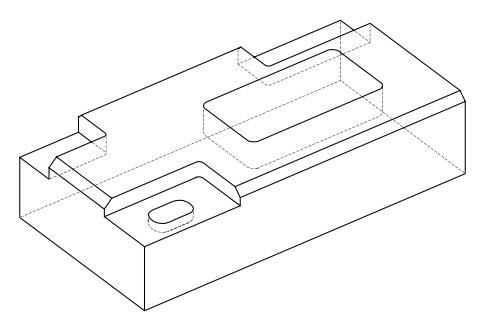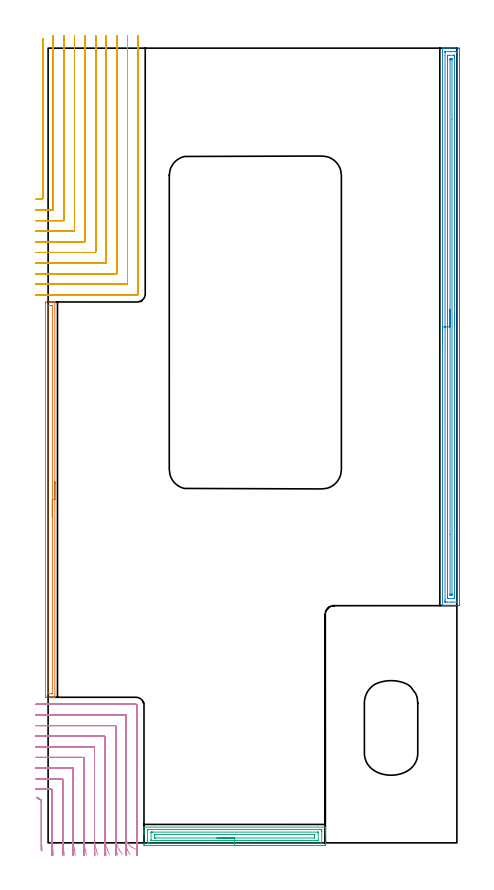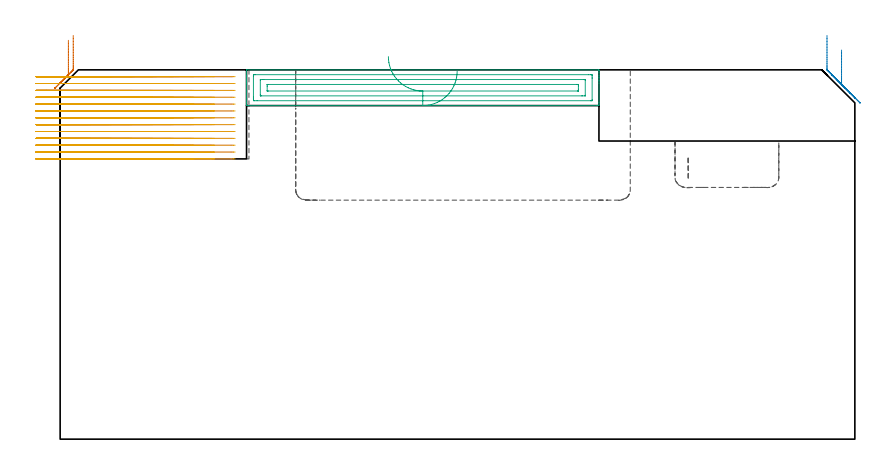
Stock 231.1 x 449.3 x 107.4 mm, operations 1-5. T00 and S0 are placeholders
(PLAN: 8 operations, 2 tool changes, 159.6 min)
(1 AREA_MILL | FG_CHAMFER_SURFACE | UGT0205_001 | 3.76 min | 3238 mm3)
(2 AREA_MILL_1 | FG_CHAMFER_SURFACE_1 | UGT0205_001 | 10.29 min | 14787 mm3)
(3 AREA_MILL_2 | FG_CHAMFER_SURFACE_2 | UGT0205_001 | 3.52 min | 6194 mm3)
(4 MILL_CORNER_NOTCH_RECTANGULAR | CORNER_NOTCH_RECTANGULAR | NXT0201_009 | Follow Part, ap 2, ae 75% | 25.92 min | 115049 mm3)
(5 MILL_CORNER_NOTCH_RECTANGULAR_1 | CORNER_NOTCH_RECTANGULAR_1 | NXT0201_009 | Follow Part, ap 2, ae 75% | 42.81 min | 203906 mm3)
(6 MILL_CORNER_NOTCH_RECTANGULAR_2 | CORNER_NOTCH_RECTANGULAR_2 | NXT0201_009 | Follow Part, ap 2, ae 75% | 44.56 min | 205845 mm3)
(7 MILL_RECTANGULAR_POCKET | POCKET_RECTANGULAR_STRAIGHT | UGT0201_095 | Follow Part, ap 5, ae 75% | 27.89 min | 688810 mm3)
(8 MILL_RECTANGULAR_POCKET_1 | POCKET_RECTANGULAR_STRAIGHT_1 | UGT0201_095 | Follow Part, ap 5, ae 75% | 0.87 min | 19447 mm3)
(TOOL UGT0205_001 | Chamfer Mill 20 x 3 x 45 deg. | D20 FL50 Z2)
(TOOL NXT0201_009 | ENDMILL 8mm [2P460-0800-NA 1630] | D8 FL26 Z6)
(TOOL UGT0201_095 | End mill 20 mm | D20 R3 FL38 Z4)
(OP 1 AREA_MILL)
G17 G21 G94 G90
T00 M6
G54
G17 G0 G90 X3.8 Y204.05 S1061 M3
G43 Z117.4 H0
G94 G1 Y204.012 Z116.528 F250.
Y203.898 Z115.663
Y203.709 Z114.812
Y203.447 Z113.98
Y203.113 Z113.174
Y202.71 Z112.4
Y202.242 Z111.664
Y201.71 Z110.972
Y201.121 Z110.329
Y200.478 Z109.739
Y199.786 Z109.208
Y199.05 Z108.74
Y198.276 Z108.337
Y197.47 Z108.003
Y196.638 Z107.741
Y195.787 Z107.552
Y194.922 Z107.438
Y194.05 Z107.4
Y82.463
X3.798 Y82.307 Z107.389
Y82.305 Z107.388
X3.474 Y82.3 Z107.074
X3.114 Z106.713
X2.472 Z106.067
X1.27 Z104.866
X0.709 Z104.303
X-1.053 Y82.301 Z102.543
X-1.284 Y82.304 Z102.312
X-1.491 Y82.31 Z102.105
X-1.495 Y82.461 Z102.103
X-1.499 Y82.909 Z102.101
X-1.5 Y83.362 Z102.1
Y304.751
X-1.499 Y305.191 Z102.101
X-1.495 Y305.639 Z102.102
X-1.491 Y305.79 Z102.105
X-1.053 Y305.8 Z102.543
X0.709 Z104.303
X1.27 Z104.866
X1.591 Z105.187
X2.151 Z105.747
X2.472 Z106.067
X3.114 Z106.713
X3.474 Z107.074
X3.798 Y305.795 Z107.388
Y305.793 Z107.389
X3.8 Y305.637 Z107.4
Y194.05
X2.386 Z105.986
X2.385 Y84.392 Z105.985
X2.384 Y84.342 Z105.984
X2.382 Y84.318 Z105.982
X2.38 Y84.313 Z105.98
X2.368 Y84.31 Z105.968
X1.978 Y84.302 Z105.578
X0.709 Y84.301 Z104.309
X0.214 Y84.303 Z103.814
X0.011 Y84.31 Z103.611
X-0.079 Y84.331 Z103.521
X-0.084 Y84.606 Z103.516
X-0.085 Y84.694 Z103.515
Y303.708
X-0.084 Y303.758 Z103.516
X-0.082 Y303.782 Z103.518
X-0.08 Y303.787 Z103.52
X-0.068 Y303.79 Z103.532
X0.322 Y303.798 Z103.922
X1.591 Y303.799 Z105.191
X2.086 Y303.797 Z105.686
X2.289 Y303.79 Z105.889
X2.379 Y303.769 Z105.979
X2.384 Y303.494 Z105.984
X2.385 Y303.406 Z105.985
X2.386 Y194.05 Z105.986
Y193.178 Z106.024
Y192.314 Z106.138
Y191.462 Z106.326
Y190.63 Z106.589
Y189.824 Z106.923
Y189.05 Z107.325
Y188.314 Z107.794
Y187.622 Z108.325
Y186.979 Z108.915
Y186.39 Z109.558
Y185.859 Z110.25
Y185.39 Z110.986
Y184.987 Z111.759
Y184.653 Z112.565
Y184.391 Z113.397
Y184.202 Z114.249
Y184.088 Z115.114
Y184.05 Z115.986
G0 Z117.4
M5
M2
(OP 2 AREA_MILL_1)
G17 G21 G94 G90
T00 M6
G54
G17 G0 G90 X223. Y281.7 S1061 M3
G43 Z117.4 H0
G94 G1 Y281.738 Z116.528 F250.
Y281.852 Z115.663
Y282.041 Z114.812
Y282.303 Z113.98
Y282.637 Z113.174
Y283.04 Z112.4
Y283.509 Z111.664
Y284.04 Z110.972
Y284.629 Z110.329
Y285.272 Z109.739
Y285.964 Z109.208
Y286.7 Z108.74
Y287.474 Z108.337
Y288.28 Z108.003
Y289.112 Z107.741
Y289.964 Z107.552
Y290.828 Z107.438
Y291.7 Z107.4
Y449.115
X223.002 Y449.29 Z107.389
X223.167 Y449.298 Z107.225
X223.339 Y449.3 Z107.061
X223.558 Z106.842
X224.287 Z106.108
X225.529 Z104.868
X226.922 Z103.474
X232.192 Z98.206
X232.451 Y449.298 Z97.947
X232.592 Y449.29 Z97.806
X232.599 Y449.147 Z97.799
X232.6 Y438.872 Z97.8
X232.599 Y134.733 Z97.801
X232.597 Y134.321 Z97.802
X232.592 Y134.11 Z97.805
X232.192 Y134.1 Z98.206
X226.043 Z104.351
X224.651 Z105.745
X224.287 Z106.108
X223.339 Z107.061
X223.167 Y134.102 Z107.225
X223.002 Y134.11 Z107.389
X223. Y134.286 Z107.4
Y291.7
X224.414 Z105.986
X224.415 Y446.878 Z105.985
X224.419 Y447.26 Z105.981
X224.421 Y447.279 Z105.979
X224.431 Y447.29 Z105.969
X224.503 Y447.295 Z105.897
X224.613 Y447.299 Z105.787
X227.593 Y447.3 Z102.807
X230.021 Z100.379
X230.9 Z99.5
X231.106 Y447.298 Z99.294
X231.142 Y447.295 Z99.258
X231.176 Y447.291 Z99.224
X231.179 Y447.244 Z99.221
X231.184 Y447.01 Z99.216
X231.185 Y446.878 Z99.215
X231.186 Y446.114 Z99.214
X231.185 Y136.522 Z99.215
X231.181 Y136.14 Z99.219
X231.179 Y136.121 Z99.221
X231.169 Y136.11 Z99.231
X231.097 Y136.105 Z99.303
X230.987 Y136.101 Z99.413
X230.849 Y136.1 Z99.551
X228.214 Z102.186
X225.579 Z104.821
X224.7 Z105.7
X224.494 Y136.102 Z105.906
X224.458 Y136.105 Z105.942
X224.424 Y136.109 Z105.976
X224.421 Y136.156 Z105.979
X224.416 Y136.39 Z105.984
X224.415 Y136.522 Z105.985
X224.414 Y137.286 Z105.986
Y291.7
X225.828 Z104.572
X225.829 Y444.195 Z104.571
X225.83 Y444.413 Z104.57
X225.836 Y445.09 Z104.564
X225.844 Y445.293 Z104.556
X226.922 Y445.3 Z103.478
X229.351 Y445.299 Z101.049
X229.557 Y445.295 Z100.843
X229.757 Y445.29 Z100.643
X229.764 Y445.09 Z100.636
X229.768 Y444.874 Z100.632
X229.771 Y444.195 Z100.629
Y443.977
Y139.205
X229.77 Y138.987 Z100.63
X229.764 Y138.31 Z100.636
X229.756 Y138.107 Z100.644
X228.678 Y138.1 Z101.722
X226.249 Y138.101 Z104.151
X226.043 Y138.105 Z104.357
X225.843 Y138.11 Z104.557
X225.835 Y138.31 Z104.565
X225.832 Y138.526 Z104.568
X225.829 Y139.205 Z104.571
X225.828 Y139.423 Z104.572
Y291.7
X227.243 Z103.157
Y442.406
X227.246 Y442.97 Z103.154
X227.25 Y443.162 Z103.15
X227.258 Y443.29 Z103.142
X227.361 Y443.293 Z103.039
X227.8 Y443.3 Z102.6
X228.239 Y443.293 Z102.161
X228.342 Y443.29 Z102.058
X228.35 Y443.224 Z102.05
X228.352 Y443.148 Z102.048
X228.356 Y442.734 Z102.044
X228.357 Y409.165 Z102.043
Y140.994
X228.354 Y140.43 Z102.046
X228.35 Y140.237 Z102.05
X228.342 Y140.11 Z102.058
X228.239 Y140.107 Z102.161
X227.8 Y140.1 Z102.6
X227.361 Y140.107 Z103.039
X227.258 Y140.11 Z103.142
X227.25 Y140.176 Z103.15
X227.248 Y140.252 Z103.152
X227.244 Y140.666 Z103.156
X227.243 Y174.404 Z103.157
Y291.7
Y292.572 Z103.195
Y293.437 Z103.309
Y294.288 Z103.498
Y295.12 Z103.76
Y295.926 Z104.094
Y296.7 Z104.497
Y297.436 Z104.966
Y298.128 Z105.497
Y298.771 Z106.086
Y299.36 Z106.729
Y299.892 Z107.422
Y300.36 Z108.157
Y300.763 Z108.931
Y301.097 Z109.737
Y301.359 Z110.569
Y301.548 Z111.421
Y301.662 Z112.286
Y301.7 Z113.157
G0 Z117.4
M5
M2
(OP 3 AREA_MILL_2)
G17 G21 G94 G90
T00 M6
G54
G17 G0 G90 X115.45 Y-1.5 S1061 M3
G43 Z117.4 H0
Z107.
G94 G1 X115.412 Z106.128 F250.
X115.298 Z105.263
X115.109 Z104.412
X114.847 Z103.58
X114.513 Z102.774
X114.11 Z102.
X113.642 Z101.264
X113.11 Z100.572
X112.521 Z99.929
X111.878 Z99.34
X111.186 Z98.808
X110.45 Z98.34
X109.676 Z97.937
X108.87 Z97.603
X108.038 Z97.341
X107.186 Z97.152
X106.322 Z97.038
X105.45 Z97.
X54.761
X54.38 Y-1.496 Z97.002
X54.21 Y-1.491 Z97.005
X54.205 Y-1.12 Z97.377
X54.2 Y-0.567 Z97.929
Y5.015 Z103.508
Y5.661 Z104.159
Y5.891 Z104.388
Y6.538 Z105.035
Y6.767 Z105.263
Y7.226 Z105.725
Y8.701 Z107.2
X54.202 Y8.802 Z107.295
X54.21 Y8.897 Z107.389
X54.316 Y8.9 Z107.4
X156.584
X156.69 Y8.897 Z107.389
X156.698 Y8.802 Z107.295
X156.7 Y8.701 Z107.199
Y8.061 Z106.56
Y7.226 Z105.725
Y6.767 Z105.263
Y6.538 Z105.035
Y5.891 Z104.388
Y5.661 Z104.159
Y5.015 Z103.508
Y-0.567 Z97.929
X156.695 Y-1.12 Z97.377
X156.69 Y-1.492 Z97.005
X156.521 Y-1.496 Z97.002
X156.139 Y-1.5 Z97.
X105.45
Y-0.086 Z98.414
X57.269
X56.54 Y-0.084 Z98.416
X56.376 Y-0.083 Z98.417
X56.228 Y-0.079 Z98.421
X56.21 Y-0.031 Z98.469
X56.204 Y0.087 Z98.587
X56.201 Y0.633 Z99.133
X56.2 Y0.967 Z99.467
X56.201 Y7.101 Z105.601
X56.208 Y7.436 Z105.936
X56.21 Y7.476 Z105.976
X56.223 Y7.479 Z105.979
X56.267 Y7.482 Z105.982
X56.357 Y7.485 Z105.985
X56.54 Y7.486 Z105.986
X56.7
X153.631
X154.36 Y7.484 Z105.984
X154.524 Y7.483 Z105.983
X154.672 Y7.479 Z105.979
X154.69 Y7.431 Z105.931
X154.696 Y7.313 Z105.813
X154.699 Y6.767 Z105.267
X154.7 Y6.433 Z104.933
X154.699 Y0.299 Z98.799
X154.692 Y-0.036 Z98.464
X154.69 Y-0.076 Z98.424
X154.677 Y-0.079 Z98.421
X154.633 Y-0.082 Z98.418
X154.543 Y-0.085 Z98.415
X154.36 Y-0.086 Z98.414
X154.2
X105.45
Y1.328 Z99.828
X58.501 Y1.329 Z99.829
X58.318 Y1.331 Z99.831
X58.258 Y1.332 Z99.832
X58.217 Y1.335 Z99.835
X58.21 Y1.393 Z99.893
X58.204 Y1.509 Z100.009
X58.201 Y1.625 Z100.125
Y5.891 Z104.391
X58.202 Y6.005 Z104.505
X58.208 Y6.045 Z104.545
X58.213 Y6.065 Z104.565
X58.228 Y6.066 Z104.566
X58.318 Y6.069 Z104.569
X59.024 Y6.071 Z104.571
X59.207
X152.399
X152.582 Y6.069 Z104.569
X152.642 Y6.068 Z104.568
X152.683 Y6.065 Z104.565
X152.69 Y6.007 Z104.507
X152.696 Y5.891 Z104.391
X152.699 Y5.775 Z104.275
Y1.509 Z100.009
X152.698 Y1.395 Z99.895
X152.692 Y1.355 Z99.855
X152.687 Y1.335 Z99.835
X152.672 Y1.333 Z99.833
X152.582 Y1.331 Z99.831
X151.876 Y1.329 Z99.829
X151.693 Y1.328 Z99.828
X105.45
Y2.743 Z101.243
X60.623
X60.296 Y2.745 Z101.245
X60.223 Y2.747 Z101.247
X60.213 Y2.749 Z101.249
X60.21 Y2.757 Z101.257
X60.204 Y2.792 Z101.292
X60.202 Y2.866 Z101.366
X60.2 Y4.138 Z102.638
X60.201 Y4.525 Z103.025
X60.203 Y4.622 Z103.122
X60.207 Y4.645 Z103.145
X60.211 Y4.65 Z103.15
X60.221 Y4.653 Z103.153
X60.284 Y4.656 Z103.156
X60.46 Y4.657 Z103.157
X150.277
X150.604 Y4.655 Z103.155
X150.677 Y4.653 Z103.153
X150.686 Y4.651 Z103.151
X150.69 Y4.643 Z103.143
X150.696 Y4.608 Z103.108
X150.698 Y4.534 Z103.034
X150.7 Y4.24 Z102.74
Y3.262 Z101.762
X150.699 Y2.875 Z101.375
X150.697 Y2.778 Z101.278
X150.693 Y2.755 Z101.255
X150.689 Y2.75 Z101.25
X150.679 Y2.747 Z101.247
X150.616 Y2.744 Z101.244
X150.44 Y2.743 Z101.243
X105.45
X104.578 Z101.281
X103.714 Z101.395
X102.862 Z101.583
X102.03 Z101.846
X101.224 Z102.18
X100.45 Z102.582
X99.714 Z103.051
X99.022 Z103.582
X98.379 Z104.172
X97.79 Z104.815
X97.258 Z105.507
X96.79 Z106.243
X96.387 Z107.016
X96.053 Z107.822
X95.791 Z108.654
X95.602 Z109.506
X95.488 Z110.371
X95.45 Z111.243
G0 Z117.4
M5
M2
(OP 4 MILL_CORNER_NOTCH_RECTANGULAR)
G17 G21 G94 G90
T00 M6
G54
G17 G0 G90 X-3.36 Y-4.71 S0 M3
G43 Z117.4 H1
Z105.408
G94 G1 X-3.611 Y-1.72 F250.
G2 X-3.8 Y2.792 R54. F500.
G1 Y23.905
G3 X-4. Y24.247 R0.4
G1 X-6.598 Y25.747 F250.
G0 Z117.4
X3.107 Y-6.97
Z105.408
G1 X2.683 Y-4.
G2 X2.2 Y2.792 R48. F500.
G1 Y29.904
G3 X1.804 Y30.3 R0.4
G1 X-3.952
X-4.
X-7. Y30.303 F250.
G0 Z117.4
X9.238 Y-6.961
Z105.408
G1 X8.753 Y-4.
G2 X8.2 Y2.792 R42. F500.
G1 Y35.904
G3 X7.804 Y36.3 R0.4
G1 X-3.952
X-4.
X-7. Y36.303 F250.
G0 Z117.4
X15.412 Y-6.946
Z105.408
G1 X14.846 Y-4.
G2 X14.2 Y2.792 R36. F500.
G1 Y41.904
G3 X13.804 Y42.3 R0.4
G1 X-3.952
X-4.
X-7. Y42.304 F250.
G0 Z117.4
X21.658 Y-6.922
Z105.408
G1 X20.979 Y-4.
G2 X20.2 Y2.792 R30. F500.
G1 Y47.904
G3 X19.804 Y48.3 R0.4
G1 X-3.952
X-4.
X-7. Y48.305 F250.
G0 Z117.4
X28.03 Y-6.877
Z105.408
G1 X27.181 Y-4.
G2 X26.2 Y2.792 R24. F500.
G1 Y53.903
G3 X25.803 Y54.3 R0.4
G1 X-3.952
X-4.
X-7. Y54.306 F250.
G0 Z117.4
X34.662 Y-6.778
Z105.408
G1 X33.531 Y-4.
G2 X32.2 Y2.792 R18. F500.
G1 Y59.903
G3 X31.803 Y60.3 R0.4
G1 X-3.952
X-4.
X-7. Y60.308 F250.
G0 Z117.4
X42.005 Y-6.473
Z105.408
G1 X40.307 Y-4.
G2 X38.2 Y2.792 R12. F500.
G1 Y65.903
G3 X37.803 Y66.3 R0.4
G1 X-3.952
X-4.
X-7. Y66.312 F250.
G0 Z117.4
X50.135 Y-3.916
Z105.408
G1 X47.465 Y-2.549
G2 X44.2 Y2.792 R6. F500.
G1 Y71.903
G3 X43.803 Y72.3 R0.4
G1 X-3.952
X-4.
X-7. Y72.324 F250.
G0 Z117.4
X50.2 Y-0.208
Z105.408
G1 Y2.792
Y77.8 F500.
G3 X49.7 Y78.3 R0.5
G1 X-3.952
X-6.952 F250.
G0 Z117.4
X-3.8 Y-4.249
Z103.415
G1 Y-1.249
Y23.905 F500.
G3 X-4. Y24.247 R0.4
G1 X-6.598 Y25.747 F250.
G0 Z117.4
X2.449 Y-6.995
Z103.415
G1 X2.278 Y-4.
G2 X2.2 Y-1.264 R48. F500.
G1 Y29.904
G3 X1.804 Y30.3 R0.4
G1 X-4.
X-7. F250.
G0 Z117.4
X8.485 Y-6.994
Z103.415
G1 X8.289 Y-4.
G2 X8.2 Y-1.264 R42. F500.
G1 Y35.904
G3 X7.804 Y36.3 R0.4
G1 X-4.
X-7. F250.
G0 Z117.4
X14.532 Y-6.991
Z103.415
G1 X14.304 Y-4.
G2 X14.2 Y-1.264 R36. F500.
G1 Y41.904
G3 X13.804 Y42.3 R0.4
G1 X-4.
X-7. F250.
G0 Z117.4
X20.599 Y-6.988
Z103.415
G1 X20.325 Y-4.
G2 X20.2 Y-1.264 R30. F500.
G1 Y47.904
G3 X19.804 Y48.3 R0.4
G1 X-4.
X-7. F250.
G0 Z117.4
X26.698 Y-6.98
Z103.415
G1 X26.356 Y-4.
G2 X26.2 Y-1.264 R24. F500.
G1 Y53.903
G3 X25.803 Y54.3 R0.4
G1 X-4.
X-7. F250.
G0 Z117.4
X32.865 Y-6.965
Z103.415
G1 X32.409 Y-4.
G2 X32.2 Y-1.264 R18. F500.
G1 Y59.903
G3 X31.803 Y60.3 R0.4
G1 X-4.
X-7. F250.
G0 Z117.4
X39.2 Y-6.921
Z103.415
G1 X38.516 Y-4.
G2 X38.2 Y-1.264 R12. F500.
G1 Y65.903
G3 X37.803 Y66.3 R0.4
G1 X-4.
X-7. F250.
G0 Z117.4
X46.228 Y-6.67
Z103.415
G1 X44.86 Y-4.
G2 X44.2 Y-1.264 R6. F500.
G1 Y71.903
G3 X43.803 Y72.3 R0.4
G1 X-4.
X-7. F250.
G0 Z117.4
X50.2 Y-4.264
Z103.415
G1 Y-1.264
Y77.8 F500.
G3 X49.7 Y78.3 R0.5
G1 X-4.
X-7. F250.
G0 Z117.4
X-3.8 Y-4.249
Z101.423
G1 Y-1.249
Y23.905 F500.
G3 X-4. Y24.247 R0.4
G1 X-6.598 Y25.747 F250.
G0 Z117.4
X2.227 Y-7.
Z101.423
G1 X2.202 Y-4.
G2 X2.2 Y-3.591 R48. F500.
G1 Y29.904
G3 X1.804 Y30.3 R0.4
G1 X-4.
X-7. F250.
G0 Z117.4
X8.231 Y-7.
Z101.423
G1 X8.202 Y-4.
G2 X8.2 Y-3.591 R42. F500.
G1 Y35.904
G3 X7.804 Y36.3 R0.4
G1 X-4.
X-7. F250.
G0 Z117.4
X14.236 Y-7.
Z101.423
G1 X14.202 Y-4.
G2 X14.2 Y-3.591 R36. F500.
G1 Y41.904
G3 X13.804 Y42.3 R0.4
G1 X-4.
X-7. F250.
G0 Z117.4
X20.244 Y-7.
Z101.423
G1 X20.203 Y-4.
G2 X20.2 Y-3.591 R30. F500.
G1 Y47.904
G3 X19.804 Y48.3 R0.4
G1 X-4.
X-7. F250.
G0 Z117.4
X26.255 Y-7.
Z101.423
G1 X26.203 Y-4.
G2 X26.2 Y-3.591 R24. F500.
G1 Y53.903
G3 X25.803 Y54.3 R0.4
G1 X-4.
X-7. F250.
G0 Z117.4
X32.273 Y-6.999
Z101.423
G1 X32.205 Y-4.
G2 X32.2 Y-3.591 R18. F500.
G1 Y59.903
G3 X31.803 Y60.3 R0.4
G1 X-4.
X-7. F250.
G0 Z117.4
X38.309 Y-6.998
Z101.423
G1 X38.207 Y-4.
G2 X38.2 Y-3.591 R12. F500.
G1 Y65.903
G3 X37.803 Y66.3 R0.4
G1 X-4.
X-7. F250.
G0 Z117.4
X44.418 Y-6.993
Z101.423
G1 X44.214 Y-4.
G2 X44.2 Y-3.591 R6. F500.
G1 Y71.903
G3 X43.803 Y72.3 R0.4
G1 X-4.
X-7. F250.
G0 Z117.4
X50.2 Y-6.591
Z101.423
G1 Y-3.591
Y77.8 F500.
G3 X49.7 Y78.3 R0.5
G1 X-4.
X-7. F250.
G0 Z117.4
X-3.8 Y-4.249
Z99.431
G1 Y-1.249
Y23.905 F500.
G3 X-4. Y24.247 R0.4
G1 X-6.598 Y25.747 F250.
G0 Z117.4
X2.2 Y-7.
Z99.431
G1 Y-4.
Y29.904 F500.
G3 X1.804 Y30.3 R0.4
G1 X-4.
X-7. F250.
G0 Z117.4
X8.2 Y-7.
Z99.431
G1 Y-4.
Y35.904 F500.
G3 X7.804 Y36.3 R0.4
G1 X-4.
X-7. F250.
G0 Z117.4
X14.2 Y-7.
Z99.431
G1 Y-4.
Y41.904 F500.
G3 X13.804 Y42.3 R0.4
G1 X-4.
X-7. F250.
G0 Z117.4
X20.2 Y-7.
Z99.431
G1 Y-4.
Y47.904 F500.
G3 X19.804 Y48.3 R0.4
G1 X-4.
X-7. F250.
G0 Z117.4
X26.2 Y-7.
Z99.431
G1 Y-4.
Y53.903 F500.
G3 X25.803 Y54.3 R0.4
G1 X-4.
X-7. F250.
G0 Z117.4
X32.2 Y-7.
Z99.431
G1 Y-4.
Y59.903 F500.
G3 X31.803 Y60.3 R0.4
G1 X-4.
X-7. F250.
G0 Z117.4
X38.2 Y-7.
Z99.431
G1 Y-4.
Y65.903 F500.
G3 X37.803 Y66.3 R0.4
G1 X-4.
X-7. F250.
G0 Z117.4
X44.2 Y-7.
Z99.431
G1 Y-4.
Y71.903 F500.
G3 X43.803 Y72.3 R0.4
G1 X-4.
X-7. F250.
G0 Z117.4
X50.2 Y-7.
Z99.431
G1 Y-4.
Y77.8 F500.
G3 X49.7 Y78.3 R0.5
G1 X-4.
X-7. F250.
G0 Z117.4
X-3.8 Y-4.249
Z97.438
G1 Y-1.249
Y23.905 F500.
G3 X-4. Y24.247 R0.4
G1 X-6.598 Y25.747 F250.
G0 Z117.4
X2.2 Y-7.
Z97.438
G1 Y-4.
Y29.904 F500.
G3 X1.804 Y30.3 R0.4
G1 X-4.
X-7. F250.
G0 Z117.4
X8.2 Y-7.
Z97.438
G1 Y-4.
Y35.904 F500.
G3 X7.804 Y36.3 R0.4
G1 X-4.
X-7. F250.
G0 Z117.4
X14.2 Y-7.
Z97.438
G1 Y-4.
Y41.904 F500.
G3 X13.804 Y42.3 R0.4
G1 X-4.
X-7. F250.
G0 Z117.4
X20.2 Y-7.
Z97.438
G1 Y-4.
Y47.904 F500.
G3 X19.804 Y48.3 R0.4
G1 X-4.
X-7. F250.
G0 Z117.4
X26.2 Y-7.
Z97.438
G1 Y-4.
Y53.903 F500.
G3 X25.803 Y54.3 R0.4
G1 X-4.
X-7. F250.
G0 Z117.4
X32.2 Y-7.
Z97.438
G1 Y-4.
Y59.903 F500.
G3 X31.803 Y60.3 R0.4
G1 X-4.
X-7. F250.
G0 Z117.4
X38.2 Y-7.
Z97.438
G1 Y-4.
Y65.903 F500.
G3 X37.803 Y66.3 R0.4
G1 X-4.
X-7. F250.
G0 Z117.4
X44.2 Y-7.
Z97.438
G1 Y-4.
Y71.903 F500.
G3 X43.803 Y72.3 R0.4
G1 X-4.
X-7. F250.
G0 Z117.4
X50.2 Y-7.
Z97.438
G1 Y-4.
Y77.8 F500.
G3 X49.7 Y78.3 R0.5
G1 X-4.
X-7. F250.
G0 Z117.4
X-3.8 Y-4.249
Z95.446
G1 Y-1.249
Y23.905 F500.
G3 X-4. Y24.247 R0.4
G1 X-6.598 Y25.747 F250.
G0 Z117.4
X2.2 Y-7.
Z95.446
G1 Y-4.
Y29.904 F500.
G3 X1.804 Y30.3 R0.4
G1 X-4.
X-7. F250.
G0 Z117.4
X8.2 Y-7.
Z95.446
G1 Y-4.
Y35.904 F500.
G3 X7.804 Y36.3 R0.4
G1 X-4.
X-7. F250.
G0 Z117.4
X14.2 Y-7.
Z95.446
G1 Y-4.
Y41.904 F500.
G3 X13.804 Y42.3 R0.4
G1 X-4.
X-7. F250.
G0 Z117.4
X20.2 Y-7.
Z95.446
G1 Y-4.
Y47.904 F500.
G3 X19.804 Y48.3 R0.4
G1 X-4.
X-7. F250.
G0 Z117.4
X26.2 Y-7.
Z95.446
G1 Y-4.
Y53.903 F500.
G3 X25.803 Y54.3 R0.4
G1 X-4.
X-7. F250.
G0 Z117.4
X32.2 Y-7.
Z95.446
G1 Y-4.
Y59.903 F500.
G3 X31.803 Y60.3 R0.4
G1 X-4.
X-7. F250.
G0 Z117.4
X38.2 Y-7.
Z95.446
G1 Y-4.
Y65.903 F500.
G3 X37.803 Y66.3 R0.4
G1 X-4.
X-7. F250.
G0 Z117.4
X44.2 Y-7.
Z95.446
G1 Y-4.
Y71.903 F500.
G3 X43.803 Y72.3 R0.4
G1 X-4.
X-7. F250.
G0 Z117.4
X50.2 Y-7.
Z95.446
G1 Y-4.
Y77.8 F500.
G3 X49.7 Y78.3 R0.5
G1 X-4.
X-7. F250.
G0 Z117.4
X-3.8 Y-4.249
Z93.454
G1 Y-1.249
Y23.905 F500.
G3 X-4. Y24.247 R0.4
G1 X-6.598 Y25.747 F250.
G0 Z117.4
X2.2 Y-7.
Z93.454
G1 Y-4.
Y29.904 F500.
G3 X1.804 Y30.3 R0.4
G1 X-4.
X-7. F250.
G0 Z117.4
X8.2 Y-7.
Z93.454
G1 Y-4.
Y35.904 F500.
G3 X7.804 Y36.3 R0.4
G1 X-4.
X-7. F250.
G0 Z117.4
X14.2 Y-7.
Z93.454
G1 Y-4.
Y41.904 F500.
G3 X13.804 Y42.3 R0.4
G1 X-4.
X-7. F250.
G0 Z117.4
X20.2 Y-7.
Z93.454
G1 Y-4.
Y47.904 F500.
G3 X19.804 Y48.3 R0.4
G1 X-4.
X-7. F250.
G0 Z117.4
X26.2 Y-7.
Z93.454
G1 Y-4.
Y53.903 F500.
G3 X25.803 Y54.3 R0.4
G1 X-4.
X-7. F250.
G0 Z117.4
X32.2 Y-7.
Z93.454
G1 Y-4.
Y59.903 F500.
G3 X31.803 Y60.3 R0.4
G1 X-4.
X-7. F250.
G0 Z117.4
X38.2 Y-7.
Z93.454
G1 Y-4.
Y65.903 F500.
G3 X37.803 Y66.3 R0.4
G1 X-4.
X-7. F250.
G0 Z117.4
X44.2 Y-7.
Z93.454
G1 Y-4.
Y71.903 F500.
G3 X43.803 Y72.3 R0.4
G1 X-4.
X-7. F250.
G0 Z117.4
X50.2 Y-7.
Z93.454
G1 Y-4.
Y77.8 F500.
G3 X49.7 Y78.3 R0.5
G1 X-4.
X-7. F250.
G0 Z117.4
X-3.8 Y-4.249
Z91.462
G1 Y-1.249
Y23.905 F500.
G3 X-4. Y24.247 R0.4
G1 X-6.598 Y25.747 F250.
G0 Z117.4
X2.2 Y-7.
Z91.462
G1 Y-4.
Y29.904 F500.
G3 X1.804 Y30.3 R0.4
G1 X-4.
X-7. F250.
G0 Z117.4
X8.2 Y-7.
Z91.462
G1 Y-4.
Y35.904 F500.
G3 X7.804 Y36.3 R0.4
G1 X-4.
X-7. F250.
G0 Z117.4
X14.2 Y-7.
Z91.462
G1 Y-4.
Y41.904 F500.
G3 X13.804 Y42.3 R0.4
G1 X-4.
X-7. F250.
G0 Z117.4
X20.2 Y-7.
Z91.462
G1 Y-4.
Y47.904 F500.
G3 X19.804 Y48.3 R0.4
G1 X-4.
X-7. F250.
G0 Z117.4
X26.2 Y-7.
Z91.462
G1 Y-4.
Y53.903 F500.
G3 X25.803 Y54.3 R0.4
G1 X-4.
X-7. F250.
G0 Z117.4
X32.2 Y-7.
Z91.462
G1 Y-4.
Y59.903 F500.
G3 X31.803 Y60.3 R0.4
G1 X-4.
X-7. F250.
G0 Z117.4
X38.2 Y-7.
Z91.462
G1 Y-4.
Y65.903 F500.
G3 X37.803 Y66.3 R0.4
G1 X-4.
X-7. F250.
G0 Z117.4
X44.2 Y-7.
Z91.462
G1 Y-4.
Y71.903 F500.
G3 X43.803 Y72.3 R0.4
G1 X-4.
X-7. F250.
G0 Z117.4
X50.2 Y-7.
Z91.462
G1 Y-4.
Y77.8 F500.
G3 X49.7 Y78.3 R0.5
G1 X-4.
X-7. F250.
G0 Z117.4
X-3.8 Y-4.249
Z89.469
G1 Y-1.249
Y23.905 F500.
G3 X-4. Y24.247 R0.4
G1 X-6.598 Y25.747 F250.
G0 Z117.4
X2.2 Y-7.
Z89.469
G1 Y-4.
Y29.904 F500.
G3 X1.804 Y30.3 R0.4
G1 X-4.
X-7. F250.
G0 Z117.4
X8.2 Y-7.
Z89.469
G1 Y-4.
Y35.904 F500.
G3 X7.804 Y36.3 R0.4
G1 X-4.
X-7. F250.
G0 Z117.4
X14.2 Y-7.
Z89.469
G1 Y-4.
Y41.904 F500.
G3 X13.804 Y42.3 R0.4
G1 X-4.
X-7. F250.
G0 Z117.4
X20.2 Y-7.
Z89.469
G1 Y-4.
Y47.904 F500.
G3 X19.804 Y48.3 R0.4
G1 X-4.
X-7. F250.
G0 Z117.4
X26.2 Y-7.
Z89.469
G1 Y-4.
Y53.903 F500.
G3 X25.803 Y54.3 R0.4
G1 X-4.
X-7. F250.
G0 Z117.4
X32.2 Y-7.
Z89.469
G1 Y-4.
Y59.903 F500.
G3 X31.803 Y60.3 R0.4
G1 X-4.
X-7. F250.
G0 Z117.4
X38.2 Y-7.
Z89.469
G1 Y-4.
Y65.903 F500.
G3 X37.803 Y66.3 R0.4
G1 X-4.
X-7. F250.
G0 Z117.4
X44.2 Y-7.
Z89.469
G1 Y-4.
Y71.903 F500.
G3 X43.803 Y72.3 R0.4
G1 X-4.
X-7. F250.
G0 Z117.4
X50.2 Y-7.
Z89.469
G1 Y-4.
Y77.8 F500.
G3 X49.7 Y78.3 R0.5
G1 X-4.
X-7. F250.
G0 Z117.4
X-3.8 Y-4.249
Z87.477
G1 Y-1.249
Y23.905 F500.
G3 X-4. Y24.247 R0.4
G1 X-6.598 Y25.747 F250.
G0 Z117.4
X2.2 Y-7.
Z87.477
G1 Y-4.
Y29.904 F500.
G3 X1.804 Y30.3 R0.4
G1 X-4.
X-7. F250.
G0 Z117.4
X8.2 Y-7.
Z87.477
G1 Y-4.
Y35.904 F500.
G3 X7.804 Y36.3 R0.4
G1 X-4.
X-7. F250.
G0 Z117.4
X14.2 Y-7.
Z87.477
G1 Y-4.
Y41.904 F500.
G3 X13.804 Y42.3 R0.4
G1 X-4.
X-7. F250.
G0 Z117.4
X20.2 Y-7.
Z87.477
G1 Y-4.
Y47.904 F500.
G3 X19.804 Y48.3 R0.4
G1 X-4.
X-7. F250.
G0 Z117.4
X26.2 Y-7.
Z87.477
G1 Y-4.
Y53.903 F500.
G3 X25.803 Y54.3 R0.4
G1 X-4.
X-7. F250.
G0 Z117.4
X32.2 Y-7.
Z87.477
G1 Y-4.
Y59.903 F500.
G3 X31.803 Y60.3 R0.4
G1 X-4.
X-7. F250.
G0 Z117.4
X38.2 Y-7.
Z87.477
G1 Y-4.
Y65.903 F500.
G3 X37.803 Y66.3 R0.4
G1 X-4.
X-7. F250.
G0 Z117.4
X44.2 Y-7.
Z87.477
G1 Y-4.
Y71.903 F500.
G3 X43.803 Y72.3 R0.4
G1 X-4.
X-7. F250.
G0 Z117.4
X50.2 Y-7.
Z87.477
G1 Y-4.
Y77.8 F500.
G3 X49.7 Y78.3 R0.5
G1 X-4.
X-7. F250.
G0 Z117.4
X-3.8 Y-4.249
Z85.485
G1 Y-1.249
Y23.905 F500.
G3 X-4. Y24.247 R0.4
G1 X-6.598 Y25.747 F250.
G0 Z117.4
X2.2 Y-7.
Z85.485
G1 Y-4.
Y29.904 F500.
G3 X1.804 Y30.3 R0.4
G1 X-4.
X-7. F250.
G0 Z117.4
X8.2 Y-7.
Z85.485
G1 Y-4.
Y35.904 F500.
G3 X7.804 Y36.3 R0.4
G1 X-4.
X-7. F250.
G0 Z117.4
X14.2 Y-7.
Z85.485
G1 Y-4.
Y41.904 F500.
G3 X13.804 Y42.3 R0.4
G1 X-4.
X-7. F250.
G0 Z117.4
X20.2 Y-7.
Z85.485
G1 Y-4.
Y47.904 F500.
G3 X19.804 Y48.3 R0.4
G1 X-4.
X-7. F250.
G0 Z117.4
X26.2 Y-7.
Z85.485
G1 Y-4.
Y53.903 F500.
G3 X25.803 Y54.3 R0.4
G1 X-4.
X-7. F250.
G0 Z117.4
X32.2 Y-7.
Z85.485
G1 Y-4.
Y59.903 F500.
G3 X31.803 Y60.3 R0.4
G1 X-4.
X-7. F250.
G0 Z117.4
X38.2 Y-7.
Z85.485
G1 Y-4.
Y65.903 F500.
G3 X37.803 Y66.3 R0.4
G1 X-4.
X-7. F250.
G0 Z117.4
X44.2 Y-7.
Z85.485
G1 Y-4.
Y71.903 F500.
G3 X43.803 Y72.3 R0.4
G1 X-4.
X-7. F250.
G0 Z117.4
X50.2 Y-7.
Z85.485
G1 Y-4.
Y77.8 F500.
G3 X49.7 Y78.3 R0.5
G1 X-4.
X-7. F250.
G0 Z117.4
X-3.8 Y-4.249
Z83.492
G1 Y-1.249
Y23.905 F500.
G3 X-4. Y24.247 R0.4
G1 X-6.598 Y25.747 F250.
G0 Z117.4
X2.2 Y-7.
Z83.492
G1 Y-4.
Y29.904 F500.
G3 X1.804 Y30.3 R0.4
G1 X-4.
X-7. F250.
G0 Z117.4
X8.2 Y-7.
Z83.492
G1 Y-4.
Y35.904 F500.
G3 X7.804 Y36.3 R0.4
G1 X-4.
X-7. F250.
G0 Z117.4
X14.2 Y-7.
Z83.492
G1 Y-4.
Y41.904 F500.
G3 X13.804 Y42.3 R0.4
G1 X-4.
X-7. F250.
G0 Z117.4
X20.2 Y-7.
Z83.492
G1 Y-4.
Y47.904 F500.
G3 X19.804 Y48.3 R0.4
G1 X-4.
X-7. F250.
G0 Z117.4
X26.2 Y-7.
Z83.492
G1 Y-4.
Y53.903 F500.
G3 X25.803 Y54.3 R0.4
G1 X-4.
X-7. F250.
G0 Z117.4
X32.2 Y-7.
Z83.492
G1 Y-4.
Y59.903 F500.
G3 X31.803 Y60.3 R0.4
G1 X-4.
X-7. F250.
G0 Z117.4
X38.2 Y-7.
Z83.492
G1 Y-4.
Y65.903 F500.
G3 X37.803 Y66.3 R0.4
G1 X-4.
X-7. F250.
G0 Z117.4
X44.2 Y-7.
Z83.492
G1 Y-4.
Y71.903 F500.
G3 X43.803 Y72.3 R0.4
G1 X-4.
X-7. F250.
G0 Z117.4
X50.2 Y-7.
Z83.492
G1 Y-4.
Y77.8 F500.
G3 X49.7 Y78.3 R0.5
G1 X-4.
X-7. F250.
G0 Z117.4
X-3.8 Y-4.249
Z81.5
G1 Y-1.249
Y23.905 F500.
G3 X-4. Y24.247 R0.4
G1 X-6.598 Y25.747 F250.
G0 Z117.4
X2.2 Y-7.
Z81.5
G1 Y-4.
Y29.904 F500.
G3 X1.804 Y30.3 R0.4
G1 X-4.
X-7. F250.
G0 Z117.4
X8.2 Y-7.
Z81.5
G1 Y-4.
Y35.904 F500.
G3 X7.804 Y36.3 R0.4
G1 X-4.
X-7. F250.
G0 Z117.4
X14.2 Y-7.
Z81.5
G1 Y-4.
Y41.904 F500.
G3 X13.804 Y42.3 R0.4
G1 X-4.
X-7. F250.
G0 Z117.4
X20.2 Y-7.
Z81.5
G1 Y-4.
Y47.904 F500.
G3 X19.804 Y48.3 R0.4
G1 X-4.
X-7. F250.
G0 Z117.4
X26.2 Y-7.
Z81.5
G1 Y-4.
Y53.903 F500.
G3 X25.803 Y54.3 R0.4
G1 X-4.
X-7. F250.
G0 Z117.4
X32.2 Y-7.
Z81.5
G1 Y-4.
Y59.903 F500.
G3 X31.803 Y60.3 R0.4
G1 X-4.
X-7. F250.
G0 Z117.4
X38.2 Y-7.
Z81.5
G1 Y-4.
Y65.903 F500.
G3 X37.803 Y66.3 R0.4
G1 X-4.
X-7. F250.
G0 Z117.4
X44.2 Y-7.
Z81.5
G1 Y-4.
Y71.903 F500.
G3 X43.803 Y72.3 R0.4
G1 X-4.
X-7. F250.
G0 Z117.4
X50.2 Y-7.
Z81.5
G1 Y-4.
Y77.8 F500.
G3 X49.7 Y78.3 R0.5
G1 X-4.
X-7. F250.
G0 Z117.4
M5
M2
(OP 5 MILL_CORNER_NOTCH_RECTANGULAR_1)
G17 G21 G94 G90
T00 M6
G54
G17 G0 G90 X-7. Y363.797 S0 M3
G43 Z117.4 H1
Z105.408
G94 G1 X-4. Y363.8 F250.
X-3.952 F500.
X-3.495
G3 X-3.1 Y364.195 R0.4
G1 Y451.828
Y454.828 F250.
G0 Z117.4
X-7. Y357.797
Z105.408
G1 X-4. Y357.8
X-3.952 F500.
X2.505
G3 X2.9 Y358.195 R0.4
G1 Y453.3
Y456.3 F250.
G0 Z117.4
X-7. Y351.797
Z105.408
G1 X-4. Y351.8
X-3.952 F500.
X8.504
G3 X8.9 Y352.196 R0.4
G1 Y453.3
Y456.3 F250.
G0 Z117.4
X-7. Y345.796
Z105.408
G1 X-4. Y345.8
X-3.952 F500.
X14.504
G3 X14.9 Y346.196 R0.4
G1 Y453.3
Y456.3 F250.
G0 Z117.4
X-7. Y339.795
Z105.408
G1 X-4. Y339.8
X-3.952 F500.
X20.504
G3 X20.9 Y340.196 R0.4
G1 Y453.3
Y456.3 F250.
G0 Z117.4
X-7. Y333.794
Z105.408
G1 X-4. Y333.8
X-3.952 F500.
X26.504
G3 X26.9 Y334.196 R0.4
G1 Y453.3
Y456.3 F250.
G0 Z117.4
X-7. Y327.792
Z105.408
G1 X-4. Y327.8
X-3.952 F500.
X32.504
G3 X32.9 Y328.196 R0.4
G1 Y453.3
Y456.3 F250.
G0 Z117.4
X-7. Y321.788
Z105.408
G1 X-4. Y321.8
X-3.952 F500.
X38.503
G3 X38.9 Y322.197 R0.4
G1 Y453.3
Y456.3 F250.
G0 Z117.4
X-7. Y315.776
Z105.408
G1 X-4. Y315.8
X-3.952 F500.
X44.503
G3 X44.9 Y316.197 R0.4
G1 Y453.3
Y456.3 F250.
G0 Z117.4
X-6.952 Y309.8
Z105.408
G1 X-3.952
X50.4 F500.
G3 X50.9 Y310.3 R0.5
G1 Y453.3
Y456.3 F250.
G0 Z117.4
X-7. Y363.8
Z103.415
G1 X-4.
X-3.495 F500.
G3 X-3.1 Y364.195 R0.4
G1 Y451.828
Y454.828 F250.
G0 Z117.4
X-7. Y357.8
Z103.415
G1 X-4.
X2.505 F500.
G3 X2.9 Y358.195 R0.4
G1 Y453.3
Y456.3 F250.
G0 Z117.4
X-7. Y351.8
Z103.415
G1 X-4.
X8.504 F500.
G3 X8.9 Y352.196 R0.4
G1 Y453.3
Y456.3 F250.
G0 Z117.4
X-7. Y345.8
Z103.415
G1 X-4.
X14.504 F500.
G3 X14.9 Y346.196 R0.4
G1 Y453.3
Y456.3 F250.
G0 Z117.4
X-7. Y339.8
Z103.415
G1 X-4.
X20.504 F500.
G3 X20.9 Y340.196 R0.4
G1 Y453.3
Y456.3 F250.
G0 Z117.4
X-7. Y333.8
Z103.415
G1 X-4.
X26.504 F500.
G3 X26.9 Y334.196 R0.4
G1 Y453.3
Y456.3 F250.
G0 Z117.4
X-7. Y327.8
Z103.415
G1 X-4.
X32.504 F500.
G3 X32.9 Y328.196 R0.4
G1 Y453.3
Y456.3 F250.
G0 Z117.4
X-7. Y321.8
Z103.415
G1 X-4.
X38.503 F500.
G3 X38.9 Y322.197 R0.4
G1 Y453.3
Y456.3 F250.
G0 Z117.4
X-7. Y315.8
Z103.415
G1 X-4.
X44.503 F500.
G3 X44.9 Y316.197 R0.4
G1 Y453.3
Y456.3 F250.
G0 Z117.4
X-7. Y309.8
Z103.415
G1 X-4.
X50.4 F500.
G3 X50.9 Y310.3 R0.5
G1 Y453.3
Y456.3 F250.
G0 Z117.4
X-7. Y363.8
Z101.423
G1 X-4.
X-3.495 F500.
G3 X-3.1 Y364.195 R0.4
G1 Y451.828
Y454.828 F250.
G0 Z117.4
X-7. Y357.8
Z101.423
G1 X-4.
X2.505 F500.
G3 X2.9 Y358.195 R0.4
G1 Y453.3
Y456.3 F250.
G0 Z117.4
X-7. Y351.8
Z101.423
G1 X-4.
X8.504 F500.
G3 X8.9 Y352.196 R0.4
G1 Y453.3
Y456.3 F250.
G0 Z117.4
X-7. Y345.8
Z101.423
G1 X-4.
X14.504 F500.
G3 X14.9 Y346.196 R0.4
G1 Y453.3
Y456.3 F250.
G0 Z117.4
X-7. Y339.8
Z101.423
G1 X-4.
X20.504 F500.
G3 X20.9 Y340.196 R0.4
G1 Y453.3
Y456.3 F250.
G0 Z117.4
X-7. Y333.8
Z101.423
G1 X-4.
X26.504 F500.
G3 X26.9 Y334.196 R0.4
G1 Y453.3
Y456.3 F250.
G0 Z117.4
X-7. Y327.8
Z101.423
G1 X-4.
X32.504 F500.
G3 X32.9 Y328.196 R0.4
G1 Y453.3
Y456.3 F250.
G0 Z117.4
X-7. Y321.8
Z101.423
G1 X-4.
X38.503 F500.
G3 X38.9 Y322.197 R0.4
G1 Y453.3
Y456.3 F250.
G0 Z117.4
X-7. Y315.8
Z101.423
G1 X-4.
X44.503 F500.
G3 X44.9 Y316.197 R0.4
G1 Y453.3
Y456.3 F250.
G0 Z117.4
X-7. Y309.8
Z101.423
G1 X-4.
X50.4 F500.
G3 X50.9 Y310.3 R0.5
G1 Y453.3
Y456.3 F250.
G0 Z117.4
X-7. Y363.8
Z99.431
G1 X-4.
X-3.495 F500.
G3 X-3.1 Y364.195 R0.4
G1 Y451.828
Y454.828 F250.
G0 Z117.4
X-7. Y357.8
Z99.431
G1 X-4.
X2.505 F500.
G3 X2.9 Y358.195 R0.4
G1 Y453.3
Y456.3 F250.
G0 Z117.4
X-7. Y351.8
Z99.431
G1 X-4.
X8.504 F500.
G3 X8.9 Y352.196 R0.4
G1 Y453.3
Y456.3 F250.
G0 Z117.4
X-7. Y345.8
Z99.431
G1 X-4.
X14.504 F500.
G3 X14.9 Y346.196 R0.4
G1 Y453.3
Y456.3 F250.
G0 Z117.4
X-7. Y339.8
Z99.431
G1 X-4.
X20.504 F500.
G3 X20.9 Y340.196 R0.4
G1 Y453.3
Y456.3 F250.
G0 Z117.4
X-7. Y333.8
Z99.431
G1 X-4.
X26.504 F500.
G3 X26.9 Y334.196 R0.4
G1 Y453.3
Y456.3 F250.
G0 Z117.4
X-7. Y327.8
Z99.431
G1 X-4.
X32.504 F500.
G3 X32.9 Y328.196 R0.4
G1 Y453.3
Y456.3 F250.
G0 Z117.4
X-7. Y321.8
Z99.431
G1 X-4.
X38.503 F500.
G3 X38.9 Y322.197 R0.4
G1 Y453.3
Y456.3 F250.
G0 Z117.4
X-7. Y315.8
Z99.431
G1 X-4.
X44.503 F500.
G3 X44.9 Y316.197 R0.4
G1 Y453.3
Y456.3 F250.
G0 Z117.4
X-7. Y309.8
Z99.431
G1 X-4.
X50.4 F500.
G3 X50.9 Y310.3 R0.5
G1 Y453.3
Y456.3 F250.
G0 Z117.4
X-7. Y363.8
Z97.438
G1 X-4.
X-3.495 F500.
G3 X-3.1 Y364.195 R0.4
G1 Y451.828
Y454.828 F250.
G0 Z117.4
X-7. Y357.8
Z97.438
G1 X-4.
X2.505 F500.
G3 X2.9 Y358.195 R0.4
G1 Y453.3
Y456.3 F250.
G0 Z117.4
X-7. Y351.8
Z97.438
G1 X-4.
X8.504 F500.
G3 X8.9 Y352.196 R0.4
G1 Y453.3
Y456.3 F250.
G0 Z117.4
X-7. Y345.8
Z97.438
G1 X-4.
X14.504 F500.
G3 X14.9 Y346.196 R0.4
G1 Y453.3
Y456.3 F250.
G0 Z117.4
X-7. Y339.8
Z97.438
G1 X-4.
X20.504 F500.
G3 X20.9 Y340.196 R0.4
G1 Y453.3
Y456.3 F250.
G0 Z117.4
X-7. Y333.8
Z97.438
G1 X-4.
X26.504 F500.
G3 X26.9 Y334.196 R0.4
G1 Y453.3
Y456.3 F250.
G0 Z117.4
X-7. Y327.8
Z97.438
G1 X-4.
X32.504 F500.
G3 X32.9 Y328.196 R0.4
G1 Y453.3
Y456.3 F250.
G0 Z117.4
X-7. Y321.8
Z97.438
G1 X-4.
X38.503 F500.
G3 X38.9 Y322.197 R0.4
G1 Y453.3
Y456.3 F250.
G0 Z117.4
X-7. Y315.8
Z97.438
G1 X-4.
X44.503 F500.
G3 X44.9 Y316.197 R0.4
G1 Y453.3
Y456.3 F250.
G0 Z117.4
X-7. Y309.8
Z97.438
G1 X-4.
X50.4 F500.
G3 X50.9 Y310.3 R0.5
G1 Y453.3
Y456.3 F250.
G0 Z117.4
X-7. Y363.8
Z95.446
G1 X-4.
X-3.495 F500.
G3 X-3.1 Y364.195 R0.4
G1 Y451.828
Y454.828 F250.
G0 Z117.4
X-7. Y357.8
Z95.446
G1 X-4.
X2.505 F500.
G3 X2.9 Y358.195 R0.4
G1 Y453.3
Y456.3 F250.
G0 Z117.4
X-7. Y351.8
Z95.446
G1 X-4.
X8.504 F500.
G3 X8.9 Y352.196 R0.4
G1 Y453.3
Y456.3 F250.
G0 Z117.4
X-7. Y345.8
Z95.446
G1 X-4.
X14.504 F500.
G3 X14.9 Y346.196 R0.4
G1 Y453.3
Y456.3 F250.
G0 Z117.4
X-7. Y339.8
Z95.446
G1 X-4.
X20.504 F500.
G3 X20.9 Y340.196 R0.4
G1 Y453.3
Y456.3 F250.
G0 Z117.4
X-7. Y333.8
Z95.446
G1 X-4.
X26.504 F500.
G3 X26.9 Y334.196 R0.4
G1 Y453.3
Y456.3 F250.
G0 Z117.4
X-7. Y327.8
Z95.446
G1 X-4.
X32.504 F500.
G3 X32.9 Y328.196 R0.4
G1 Y453.3
Y456.3 F250.
G0 Z117.4
X-7. Y321.8
Z95.446
G1 X-4.
X38.503 F500.
G3 X38.9 Y322.197 R0.4
G1 Y453.3
Y456.3 F250.
G0 Z117.4
X-7. Y315.8
Z95.446
G1 X-4.
X44.503 F500.
G3 X44.9 Y316.197 R0.4
G1 Y453.3
Y456.3 F250.
G0 Z117.4
X-7. Y309.8
Z95.446
G1 X-4.
X50.4 F500.
G3 X50.9 Y310.3 R0.5
G1 Y453.3
Y456.3 F250.
G0 Z117.4
X-7. Y363.8
Z93.454
G1 X-4.
X-3.495 F500.
G3 X-3.1 Y364.195 R0.4
G1 Y451.828
Y454.828 F250.
G0 Z117.4
X-7. Y357.8
Z93.454
G1 X-4.
X2.505 F500.
G3 X2.9 Y358.195 R0.4
G1 Y453.3
Y456.3 F250.
G0 Z117.4
X-7. Y351.8
Z93.454
G1 X-4.
X8.504 F500.
G3 X8.9 Y352.196 R0.4
G1 Y453.3
Y456.3 F250.
G0 Z117.4
X-7. Y345.8
Z93.454
G1 X-4.
X14.504 F500.
G3 X14.9 Y346.196 R0.4
G1 Y453.3
Y456.3 F250.
G0 Z117.4
X-7. Y339.8
Z93.454
G1 X-4.
X20.504 F500.
G3 X20.9 Y340.196 R0.4
G1 Y453.3
Y456.3 F250.
G0 Z117.4
X-7. Y333.8
Z93.454
G1 X-4.
X26.504 F500.
G3 X26.9 Y334.196 R0.4
G1 Y453.3
Y456.3 F250.
G0 Z117.4
X-7. Y327.8
Z93.454
G1 X-4.
X32.504 F500.
G3 X32.9 Y328.196 R0.4
G1 Y453.3
Y456.3 F250.
G0 Z117.4
X-7. Y321.8
Z93.454
G1 X-4.
X38.503 F500.
G3 X38.9 Y322.197 R0.4
G1 Y453.3
Y456.3 F250.
G0 Z117.4
X-7. Y315.8
Z93.454
G1 X-4.
X44.503 F500.
G3 X44.9 Y316.197 R0.4
G1 Y453.3
Y456.3 F250.
G0 Z117.4
X-7. Y309.8
Z93.454
G1 X-4.
X50.4 F500.
G3 X50.9 Y310.3 R0.5
G1 Y453.3
Y456.3 F250.
G0 Z117.4
X-7. Y363.8
Z91.462
G1 X-4.
X-3.495 F500.
G3 X-3.1 Y364.195 R0.4
G1 Y451.828
Y454.828 F250.
G0 Z117.4
X-7. Y357.8
Z91.462
G1 X-4.
X2.505 F500.
G3 X2.9 Y358.195 R0.4
G1 Y453.3
Y456.3 F250.
G0 Z117.4
X-7. Y351.8
Z91.462
G1 X-4.
X8.504 F500.
G3 X8.9 Y352.196 R0.4
G1 Y453.3
Y456.3 F250.
G0 Z117.4
X-7. Y345.8
Z91.462
G1 X-4.
X14.504 F500.
G3 X14.9 Y346.196 R0.4
G1 Y453.3
Y456.3 F250.
G0 Z117.4
X-7. Y339.8
Z91.462
G1 X-4.
X20.504 F500.
G3 X20.9 Y340.196 R0.4
G1 Y453.3
Y456.3 F250.
G0 Z117.4
X-7. Y333.8
Z91.462
G1 X-4.
X26.504 F500.
G3 X26.9 Y334.196 R0.4
G1 Y453.3
Y456.3 F250.
G0 Z117.4
X-7. Y327.8
Z91.462
G1 X-4.
X32.504 F500.
G3 X32.9 Y328.196 R0.4
G1 Y453.3
Y456.3 F250.
G0 Z117.4
X-7. Y321.8
Z91.462
G1 X-4.
X38.503 F500.
G3 X38.9 Y322.197 R0.4
G1 Y453.3
Y456.3 F250.
G0 Z117.4
X-7. Y315.8
Z91.462
G1 X-4.
X44.503 F500.
G3 X44.9 Y316.197 R0.4
G1 Y453.3
Y456.3 F250.
G0 Z117.4
X-7. Y309.8
Z91.462
G1 X-4.
X50.4 F500.
G3 X50.9 Y310.3 R0.5
G1 Y453.3
Y456.3 F250.
G0 Z117.4
X-7. Y363.8
Z89.469
G1 X-4.
X-3.495 F500.
G3 X-3.1 Y364.195 R0.4
G1 Y451.828
Y454.828 F250.
G0 Z117.4
X-7. Y357.8
Z89.469
G1 X-4.
X2.505 F500.
G3 X2.9 Y358.195 R0.4
G1 Y453.3
Y456.3 F250.
G0 Z117.4
X-7. Y351.8
Z89.469
G1 X-4.
X8.504 F500.
G3 X8.9 Y352.196 R0.4
G1 Y453.3
Y456.3 F250.
G0 Z117.4
X-7. Y345.8
Z89.469
G1 X-4.
X14.504 F500.
G3 X14.9 Y346.196 R0.4
G1 Y453.3
Y456.3 F250.
G0 Z117.4
X-7. Y339.8
Z89.469
G1 X-4.
X20.504 F500.
G3 X20.9 Y340.196 R0.4
G1 Y453.3
Y456.3 F250.
G0 Z117.4
X-7. Y333.8
Z89.469
G1 X-4.
X26.504 F500.
G3 X26.9 Y334.196 R0.4
G1 Y453.3
Y456.3 F250.
G0 Z117.4
X-7. Y327.8
Z89.469
G1 X-4.
X32.504 F500.
G3 X32.9 Y328.196 R0.4
G1 Y453.3
Y456.3 F250.
G0 Z117.4
X-7. Y321.8
Z89.469
G1 X-4.
X38.503 F500.
G3 X38.9 Y322.197 R0.4
G1 Y453.3
Y456.3 F250.
G0 Z117.4
X-7. Y315.8
Z89.469
G1 X-4.
X44.503 F500.
G3 X44.9 Y316.197 R0.4
G1 Y453.3
Y456.3 F250.
G0 Z117.4
X-7. Y309.8
Z89.469
G1 X-4.
X50.4 F500.
G3 X50.9 Y310.3 R0.5
G1 Y453.3
Y456.3 F250.
G0 Z117.4
X-7. Y363.8
Z87.477
G1 X-4.
X-3.495 F500.
G3 X-3.1 Y364.195 R0.4
G1 Y451.828
Y454.828 F250.
G0 Z117.4
X-7. Y357.8
Z87.477
G1 X-4.
X2.505 F500.
G3 X2.9 Y358.195 R0.4
G1 Y453.3
Y456.3 F250.
G0 Z117.4
X-7. Y351.8
Z87.477
G1 X-4.
X8.504 F500.
G3 X8.9 Y352.196 R0.4
G1 Y453.3
Y456.3 F250.
G0 Z117.4
X-7. Y345.8
Z87.477
G1 X-4.
X14.504 F500.
G3 X14.9 Y346.196 R0.4
G1 Y453.3
Y456.3 F250.
G0 Z117.4
X-7. Y339.8
Z87.477
G1 X-4.
X20.504 F500.
G3 X20.9 Y340.196 R0.4
G1 Y453.3
Y456.3 F250.
G0 Z117.4
X-7. Y333.8
Z87.477
G1 X-4.
X26.504 F500.
G3 X26.9 Y334.196 R0.4
G1 Y453.3
Y456.3 F250.
G0 Z117.4
X-7. Y327.8
Z87.477
G1 X-4.
X32.504 F500.
G3 X32.9 Y328.196 R0.4
G1 Y453.3
Y456.3 F250.
G0 Z117.4
X-7. Y321.8
Z87.477
G1 X-4.
X38.503 F500.
G3 X38.9 Y322.197 R0.4
G1 Y453.3
Y456.3 F250.
G0 Z117.4
X-7. Y315.8
Z87.477
G1 X-4.
X44.503 F500.
G3 X44.9 Y316.197 R0.4
G1 Y453.3
Y456.3 F250.
G0 Z117.4
X-7. Y309.8
Z87.477
G1 X-4.
X50.4 F500.
G3 X50.9 Y310.3 R0.5
G1 Y453.3
Y456.3 F250.
G0 Z117.4
X-7. Y363.8
Z85.485
G1 X-4.
X-3.495 F500.
G3 X-3.1 Y364.195 R0.4
G1 Y451.828
Y454.828 F250.
G0 Z117.4
X-7. Y357.8
Z85.485
G1 X-4.
X2.505 F500.
G3 X2.9 Y358.195 R0.4
G1 Y453.3
Y456.3 F250.
G0 Z117.4
X-7. Y351.8
Z85.485
G1 X-4.
X8.504 F500.
G3 X8.9 Y352.196 R0.4
G1 Y453.3
Y456.3 F250.
G0 Z117.4
X-7. Y345.8
Z85.485
G1 X-4.
X14.504 F500.
G3 X14.9 Y346.196 R0.4
G1 Y453.3
Y456.3 F250.
G0 Z117.4
X-7. Y339.8
Z85.485
G1 X-4.
X20.504 F500.
G3 X20.9 Y340.196 R0.4
G1 Y453.3
Y456.3 F250.
G0 Z117.4
X-7. Y333.8
Z85.485
G1 X-4.
X26.504 F500.
G3 X26.9 Y334.196 R0.4
G1 Y453.3
Y456.3 F250.
G0 Z117.4
X-7. Y327.8
Z85.485
G1 X-4.
X32.504 F500.
G3 X32.9 Y328.196 R0.4
G1 Y453.3
Y456.3 F250.
G0 Z117.4
X-7. Y321.8
Z85.485
G1 X-4.
X38.503 F500.
G3 X38.9 Y322.197 R0.4
G1 Y453.3
Y456.3 F250.
G0 Z117.4
X-7. Y315.8
Z85.485
G1 X-4.
X44.503 F500.
G3 X44.9 Y316.197 R0.4
G1 Y453.3
Y456.3 F250.
G0 Z117.4
X-7. Y309.8
Z85.485
G1 X-4.
X50.4 F500.
G3 X50.9 Y310.3 R0.5
G1 Y453.3
Y456.3 F250.
G0 Z117.4
X-7. Y363.8
Z83.492
G1 X-4.
X-3.495 F500.
G3 X-3.1 Y364.195 R0.4
G1 Y451.828
Y454.828 F250.
G0 Z117.4
X-7. Y357.8
Z83.492
G1 X-4.
X2.505 F500.
G3 X2.9 Y358.195 R0.4
G1 Y453.3
Y456.3 F250.
G0 Z117.4
X-7. Y351.8
Z83.492
G1 X-4.
X8.504 F500.
G3 X8.9 Y352.196 R0.4
G1 Y453.3
Y456.3 F250.
G0 Z117.4
X-7. Y345.8
Z83.492
G1 X-4.
X14.504 F500.
G3 X14.9 Y346.196 R0.4
G1 Y453.3
Y456.3 F250.
G0 Z117.4
X-7. Y339.8
Z83.492
G1 X-4.
X20.504 F500.
G3 X20.9 Y340.196 R0.4
G1 Y453.3
Y456.3 F250.
G0 Z117.4
X-7. Y333.8
Z83.492
G1 X-4.
X26.504 F500.
G3 X26.9 Y334.196 R0.4
G1 Y453.3
Y456.3 F250.
G0 Z117.4
X-7. Y327.8
Z83.492
G1 X-4.
X32.504 F500.
G3 X32.9 Y328.196 R0.4
G1 Y453.3
Y456.3 F250.
G0 Z117.4
X-7. Y321.8
Z83.492
G1 X-4.
X38.503 F500.
G3 X38.9 Y322.197 R0.4
G1 Y453.3
Y456.3 F250.
G0 Z117.4
X-7. Y315.8
Z83.492
G1 X-4.
X44.503 F500.
G3 X44.9 Y316.197 R0.4
G1 Y453.3
Y456.3 F250.
G0 Z117.4
X-7. Y309.8
Z83.492
G1 X-4.
X50.4 F500.
G3 X50.9 Y310.3 R0.5
G1 Y453.3
Y456.3 F250.
G0 Z117.4
X-7. Y363.8
Z81.5
G1 X-4.
X-3.495 F500.
G3 X-3.1 Y364.195 R0.4
G1 Y451.828
Y454.828 F250.
G0 Z117.4
X-7. Y357.8
Z81.5
G1 X-4.
X2.505 F500.
G3 X2.9 Y358.195 R0.4
G1 Y453.3
Y456.3 F250.
G0 Z117.4
X-7. Y351.8
Z81.5
G1 X-4.
X8.504 F500.
G3 X8.9 Y352.196 R0.4
G1 Y453.3
Y456.3 F250.
G0 Z117.4
X-7. Y345.8
Z81.5
G1 X-4.
X14.504 F500.
G3 X14.9 Y346.196 R0.4
G1 Y453.3
Y456.3 F250.
G0 Z117.4
X-7. Y339.8
Z81.5
G1 X-4.
X20.504 F500.
G3 X20.9 Y340.196 R0.4
G1 Y453.3
Y456.3 F250.
G0 Z117.4
X-7. Y333.8
Z81.5
G1 X-4.
X26.504 F500.
G3 X26.9 Y334.196 R0.4
G1 Y453.3
Y456.3 F250.
G0 Z117.4
X-7. Y327.8
Z81.5
G1 X-4.
X32.504 F500.
G3 X32.9 Y328.196 R0.4
G1 Y453.3
Y456.3 F250.
G0 Z117.4
X-7. Y321.8
Z81.5
G1 X-4.
X38.503 F500.
G3 X38.9 Y322.197 R0.4
G1 Y453.3
Y456.3 F250.
G0 Z117.4
X-7. Y315.8
Z81.5
G1 X-4.
X44.503 F500.
G3 X44.9 Y316.197 R0.4
G1 Y453.3
Y456.3 F250.
G0 Z117.4
X-7. Y309.8
Z81.5
G1 X-4.
X50.4 F500.
G3 X50.9 Y310.3 R0.5
G1 Y453.3
Y456.3 F250.
G0 Z117.4
M5
M2
